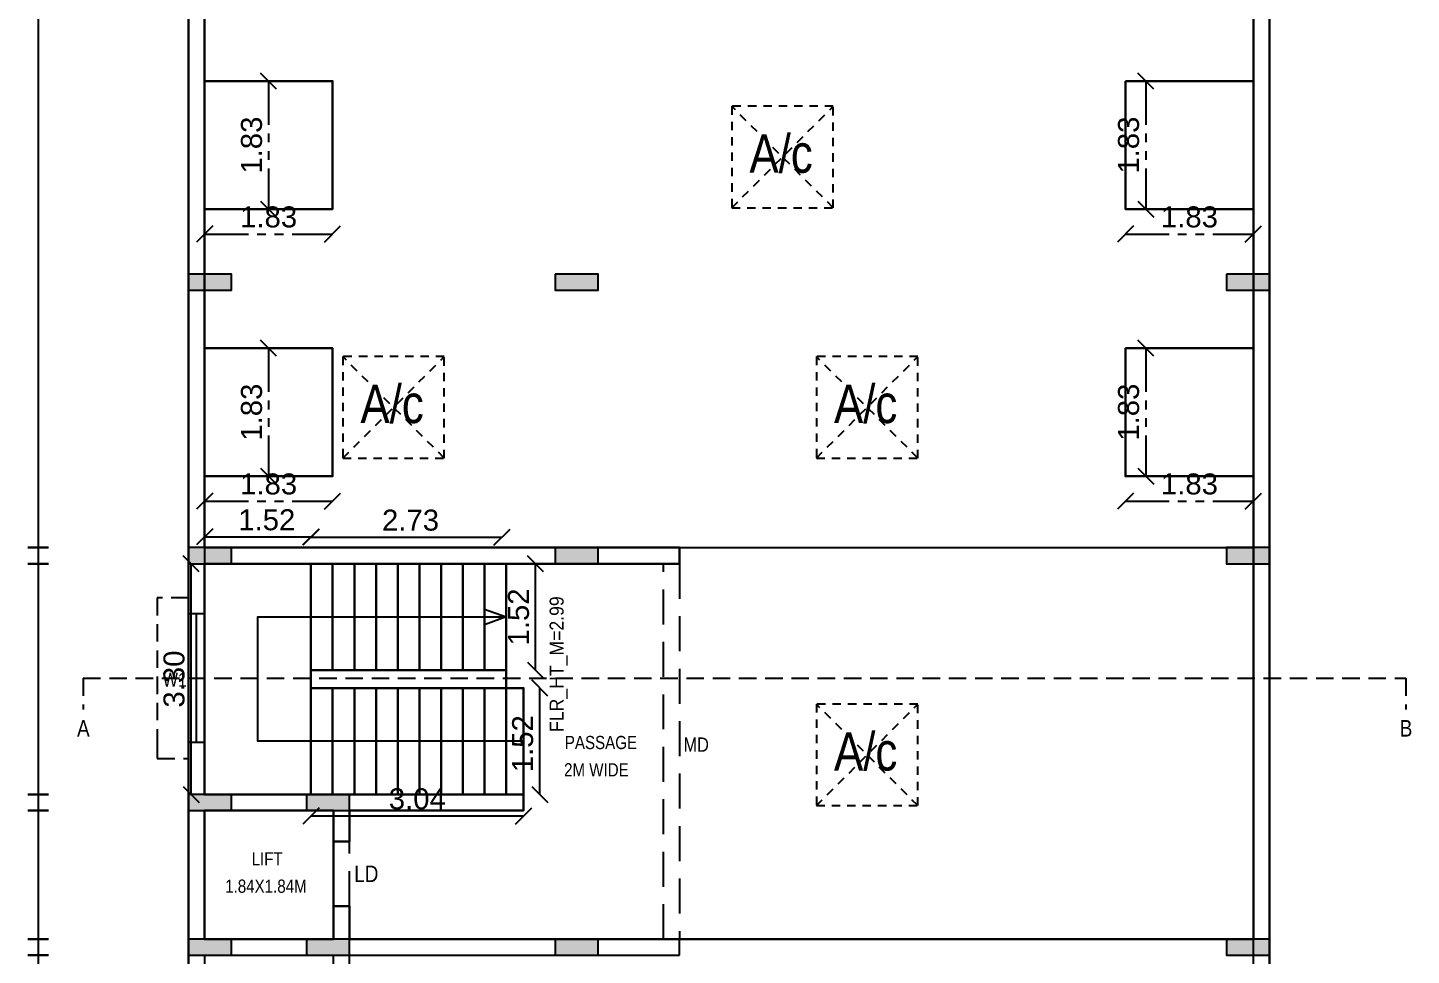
# Model space of a CAD drawing. Header units: metres. Extents: x 0 to 246, y -13 to 116.
# Drawn here: x 35.14 to 54.92, y 50.86 to 64.12 of the extents above; entities that cross this region are included whole.
import ezdxf

# ---------------------------------------------------------------- set-up
doc = ezdxf.new("R2010")
doc.units = ezdxf.units.M
doc.header["$MEASUREMENT"] = 0
for name, pattern in [('ACAD_ISO02W100', [15, 12, -3]), ('HIDDEN', [0.375, 0.25, -0.125]), ('HIDDENX2', [0.75, 0.5, -0.25]), ('PHANTOM2', [1.25, 0.625, -0.125, 0.125, -0.125, 0.125, -0.125])]:
    doc.linetypes.add(name, pattern=pattern)
for name, color, linetype in [('A-Glaz', 92, 'Continuous'), ('BLK_1_FLR_0_CARPET_AREA', 10, 'Continuous'), ('wall', 2, 'Continuous'), ('win', 5, 'Continuous')]:
    doc.layers.add(name, color=color, linetype=linetype)
for name, color, linetype, lineweight in [('BLK_1_FLR_0_BLT_UP_AREA', 4, 'Continuous', 30), ('BLK_1_FLR_0_DA_LIFT_1', 4, 'Continuous', 30), ('BLK_1_FLR_0_ROOM_1_LIGHT_VENTILATION_1', 7, 'Continuous', 30), ('BLK_1_FLR_0_STAIR_1', 4, 'Continuous', 30), ('BLK_1_FLR_0_STAIR_1_FLIGHT_1', 4, 'Continuous', 30), ('BLK_1_FLR_0_STAIR_1_FLIGHT_2', 4, 'Continuous', 30), ('BLK_1_FLR_0_STAIR_1_LANDING_1', 4, 'Continuous', 30), ('BLK_1_LVL_-1_BSMNT_SIDE_SETBACK2', 4, 'Continuous', 30), ('text', 7, 'Continuous', 25)]:
    doc.layers.add(name, color=color, linetype=linetype, lineweight=lineweight)
doc.styles.add('ARIAL', font='arial.ttf')
doc.styles.add('ATT', font='swissck.ttf', dxfattribs={"height": 12})
doc.styles.add('STYLE1', font='swissck.ttf', dxfattribs={"width": 1.1, "height": 0.45})
doc.styles.add('STYLE3', font='swissck.ttf', dxfattribs={"height": 0.5})
doc.dimstyles.new('OPEN SPACE', dxfattribs={"dimtxt": 0.3, "dimasz": 0.23, "dimexe": 0.1875, "dimexo": 0.0625, "dimgap": 0.09, "dimtad": 3, "dimzin": 0, "dimdsep": 46, "dimtxsty": 'ARIAL', "dimblk": 'OBLIQUE', "dimcen": 0.09, "dimse1": 1, "dimse2": 1, "dimclrd": 6, "dimclre": 6, "dimclrt": 7, "dimadec": 0, "dimazin": 0, "dimtfac": 0.5, "dimtix": 1, "dimtmove": 0, "dimatfit": 3, "dimfxl": 0, "dimtolj": 1, "dimtzin": 0, "dimarcsym": 0})

# ---------------------------------------------------------------- blocks, each defined once
blk = doc.blocks.new('_Oblique')
at = {"color": 0, "linetype": 'ByBlock', "lineweight": -2}
blk.add_line((-0.5, -0.5), (0.5, 0.5), dxfattribs=at)
blk = doc.blocks.new('*D149')
at = {"layer": 'BLK_1_FLR_0_STAIR_1_FLIGHT_2', "color": 1, "lineweight": -2}
blk.add_line((39.188, 56.834), (41.918, 56.834), dxfattribs=at)
at = {"layer": 'DEFPOINTS', "color": 0}
for p in [(41.918, 56.834), (39.188, 56.455), (41.918, 56.455)]:
    blk.add_point(p, dxfattribs=at)
at = {"layer": 'BLK_1_FLR_0_STAIR_1_FLIGHT_2', "color": 1, "lineweight": -2, "xscale": 0.23, "yscale": 0.23, "zscale": 0.23, "rotation": 180}
blk.add_blockref('_Oblique', (39.188, 56.834), dxfattribs=at)
at = {"layer": 'BLK_1_FLR_0_STAIR_1_FLIGHT_2', "color": 1, "lineweight": -2, "xscale": 0.23, "yscale": 0.23, "zscale": 0.23}
blk.add_blockref('_Oblique', (41.918, 56.834), dxfattribs=at)
at = {"layer": 'BLK_1_FLR_0_STAIR_1_FLIGHT_2', "color": 1, "insert": (40.611, 57.077), "char_height": 0.3, "attachment_point": 5, "style": 'ARIAL'}
blk.add_mtext('\\A1;2.73', dxfattribs=at)
blk = doc.blocks.new('*D150')
at = {"layer": 'BLK_1_FLR_0_STAIR_1_FLIGHT_1', "color": 2, "lineweight": -2}
blk.add_line((42.458, 53.159), (42.458, 54.679), dxfattribs=at)
at = {"layer": 'DEFPOINTS', "color": 0}
for p in [(42.228, 54.679), (42.458, 54.679), (42.228, 53.159)]:
    blk.add_point(p, dxfattribs=at)
at = {"layer": 'BLK_1_FLR_0_STAIR_1_FLIGHT_1', "color": 2, "lineweight": -2, "xscale": 0.23, "yscale": 0.23, "zscale": 0.23}
for p, rotation in [((42.458, 54.679), 90), ((42.458, 53.159), 270)]:
    blk.add_blockref('_Oblique', p, dxfattribs=dict(at, rotation=rotation))
at = {"layer": 'BLK_1_FLR_0_STAIR_1_FLIGHT_1', "color": 2, "insert": (42.215, 53.883), "char_height": 0.3, "attachment_point": 5, "rotation": 90, "style": 'ARIAL'}
blk.add_mtext('\\A1;1.52', dxfattribs=at)
blk = doc.blocks.new('*D151')
at = {"layer": 'BLK_1_FLR_0_STAIR_1_FLIGHT_1', "color": 1, "lineweight": -2}
blk.add_line((42.228, 52.85), (39.188, 52.85), dxfattribs=at)
at = {"layer": 'DEFPOINTS', "color": 0}
for p in [(39.188, 53.079), (42.228, 53.159), (39.188, 52.85)]:
    blk.add_point(p, dxfattribs=at)
at = {"layer": 'BLK_1_FLR_0_STAIR_1_FLIGHT_1', "color": 1, "lineweight": -2, "xscale": 0.23, "yscale": 0.23, "zscale": 0.23, "rotation": 180}
blk.add_blockref('_Oblique', (39.188, 52.85), dxfattribs=at)
at = {"layer": 'BLK_1_FLR_0_STAIR_1_FLIGHT_1', "color": 1, "lineweight": -2, "xscale": 0.23, "yscale": 0.23, "zscale": 0.23}
blk.add_blockref('_Oblique', (42.228, 52.85), dxfattribs=at)
at = {"layer": 'BLK_1_FLR_0_STAIR_1_FLIGHT_1', "color": 1, "insert": (40.708, 53.094), "char_height": 0.3, "attachment_point": 5, "style": 'ARIAL'}
blk.add_mtext('\\A1;3.04', dxfattribs=at)
blk = doc.blocks.new('*D152')
at = {"layer": 'BLK_1_FLR_0_STAIR_1_LANDING_1', "color": 1, "lineweight": -2}
blk.add_line((37.474, 53.159), (37.474, 56.455), dxfattribs=at)
at = {"layer": 'DEFPOINTS', "color": 0}
for p in [(37.474, 56.455), (37.668, 56.455), (37.668, 53.159)]:
    blk.add_point(p, dxfattribs=at)
at = {"layer": 'BLK_1_FLR_0_STAIR_1_LANDING_1', "color": 1, "lineweight": -2, "xscale": 0.23, "yscale": 0.23, "zscale": 0.23}
for p, rotation in [((37.474, 56.455), 90), ((37.474, 53.159), 270)]:
    blk.add_blockref('_Oblique', p, dxfattribs=dict(at, rotation=rotation))
at = {"layer": 'BLK_1_FLR_0_STAIR_1_LANDING_1', "color": 1, "insert": (37.231, 54.807), "char_height": 0.3, "attachment_point": 5, "rotation": 90, "style": 'ARIAL'}
blk.add_mtext('\\A1;3.30', dxfattribs=at)
blk = doc.blocks.new('*D153')
at = {"layer": 'BLK_1_FLR_0_STAIR_1_LANDING_1', "color": 2, "lineweight": -2}
blk.add_line((37.668, 56.839), (39.188, 56.839), dxfattribs=at)
at = {"layer": 'DEFPOINTS', "color": 0}
for p in [(39.188, 56.839), (37.668, 56.455), (39.188, 56.455)]:
    blk.add_point(p, dxfattribs=at)
at = {"layer": 'BLK_1_FLR_0_STAIR_1_LANDING_1', "color": 2, "lineweight": -2, "xscale": 0.23, "yscale": 0.23, "zscale": 0.23, "rotation": 180}
blk.add_blockref('_Oblique', (37.668, 56.839), dxfattribs=at)
at = {"layer": 'BLK_1_FLR_0_STAIR_1_LANDING_1', "color": 2, "lineweight": -2, "xscale": 0.23, "yscale": 0.23, "zscale": 0.23}
blk.add_blockref('_Oblique', (39.188, 56.839), dxfattribs=at)
at = {"layer": 'BLK_1_FLR_0_STAIR_1_LANDING_1', "color": 2, "insert": (38.556, 57.082), "char_height": 0.3, "attachment_point": 5, "style": 'ARIAL'}
blk.add_mtext('\\A1;1.52', dxfattribs=at)
blk = doc.blocks.new('*D154')
at = {"layer": 'BLK_1_FLR_0_STAIR_1_FLIGHT_2', "color": 2, "lineweight": -2}
blk.add_line((42.399, 54.935), (42.399, 56.455), dxfattribs=at)
at = {"layer": 'DEFPOINTS', "color": 0}
for p in [(41.918, 56.455), (42.399, 56.455), (41.918, 54.935)]:
    blk.add_point(p, dxfattribs=at)
at = {"layer": 'BLK_1_FLR_0_STAIR_1_FLIGHT_2', "color": 2, "lineweight": -2, "xscale": 0.23, "yscale": 0.23, "zscale": 0.23}
for p, rotation in [((42.399, 56.455), 90), ((42.399, 54.935), 270)]:
    blk.add_blockref('_Oblique', p, dxfattribs=dict(at, rotation=rotation))
at = {"layer": 'BLK_1_FLR_0_STAIR_1_FLIGHT_2', "color": 2, "insert": (42.156, 55.695), "char_height": 0.3, "attachment_point": 5, "rotation": 90, "style": 'ARIAL'}
blk.add_mtext('\\A1;1.52', dxfattribs=at)
blk = doc.blocks.new('*D162')
at = {"layer": 'BLK_1_FLR_0_ROOM_1_LIGHT_VENTILATION_1', "color": 7, "linetype": 'PHANTOM2', "lineweight": -2}
blk.add_line((51.121, 63.354), (51.121, 61.524), dxfattribs=at)
at = {"layer": 'DEFPOINTS', "color": 0}
for p in [(50.982, 63.354), (50.982, 61.524), (51.121, 61.524)]:
    blk.add_point(p, dxfattribs=at)
at = {"layer": 'BLK_1_FLR_0_ROOM_1_LIGHT_VENTILATION_1', "color": 7, "lineweight": -2, "xscale": 0.23, "yscale": 0.23, "zscale": 0.23}
for p, rotation in [((51.121, 63.354), 90), ((51.121, 61.524), 270)]:
    blk.add_blockref('_Oblique', p, dxfattribs=dict(at, rotation=rotation))
at = {"layer": 'BLK_1_FLR_0_ROOM_1_LIGHT_VENTILATION_1', "color": 7, "lineweight": 30, "insert": (50.877, 62.439), "char_height": 0.3, "attachment_point": 5, "rotation": 90, "style": 'ARIAL'}
blk.add_mtext('\\A1;1.83', dxfattribs=at)
blk = doc.blocks.new('*D223')
at = {"layer": 'BLK_1_FLR_0_ROOM_1_LIGHT_VENTILATION_1', "color": 7, "linetype": 'PHANTOM2', "lineweight": -2}
blk.add_line((50.831, 61.168), (52.66, 61.168), dxfattribs=at)
at = {"layer": 'DEFPOINTS', "color": 0}
for p in [(50.831, 61.524), (52.66, 61.524), (52.66, 61.168)]:
    blk.add_point(p, dxfattribs=at)
at = {"layer": 'BLK_1_FLR_0_ROOM_1_LIGHT_VENTILATION_1', "color": 7, "lineweight": -2, "xscale": 0.23, "yscale": 0.23, "zscale": 0.23, "rotation": 180}
blk.add_blockref('_Oblique', (50.831, 61.168), dxfattribs=at)
at = {"layer": 'BLK_1_FLR_0_ROOM_1_LIGHT_VENTILATION_1', "color": 7, "lineweight": -2, "xscale": 0.23, "yscale": 0.23, "zscale": 0.23}
blk.add_blockref('_Oblique', (52.66, 61.168), dxfattribs=at)
at = {"layer": 'BLK_1_FLR_0_ROOM_1_LIGHT_VENTILATION_1', "color": 7, "lineweight": 30, "insert": (51.746, 61.411), "char_height": 0.3, "attachment_point": 5, "style": 'ARIAL'}
blk.add_mtext('\\A1;1.83', dxfattribs=at)
blk = doc.blocks.new('*D163')
at = {"layer": 'BLK_1_FLR_0_ROOM_1_LIGHT_VENTILATION_1', "color": 7, "linetype": 'PHANTOM2', "lineweight": -2}
blk.add_line((51.121, 59.537), (51.121, 57.707), dxfattribs=at)
at = {"layer": 'DEFPOINTS', "color": 0}
for p in [(50.982, 59.537), (50.982, 57.707), (51.121, 57.707)]:
    blk.add_point(p, dxfattribs=at)
at = {"layer": 'BLK_1_FLR_0_ROOM_1_LIGHT_VENTILATION_1', "color": 7, "lineweight": -2, "xscale": 0.23, "yscale": 0.23, "zscale": 0.23}
for p, rotation in [((51.121, 59.537), 90), ((51.121, 57.707), 270)]:
    blk.add_blockref('_Oblique', p, dxfattribs=dict(at, rotation=rotation))
at = {"layer": 'BLK_1_FLR_0_ROOM_1_LIGHT_VENTILATION_1', "color": 7, "lineweight": 30, "insert": (50.877, 58.622), "char_height": 0.3, "attachment_point": 5, "rotation": 90, "style": 'ARIAL'}
blk.add_mtext('\\A1;1.83', dxfattribs=at)
blk = doc.blocks.new('*D224')
at = {"layer": 'BLK_1_FLR_0_ROOM_1_LIGHT_VENTILATION_1', "color": 7, "linetype": 'PHANTOM2', "lineweight": -2}
blk.add_line((50.831, 57.351), (52.66, 57.351), dxfattribs=at)
at = {"layer": 'DEFPOINTS', "color": 0}
for p in [(50.831, 57.707), (52.66, 57.707), (52.66, 57.351)]:
    blk.add_point(p, dxfattribs=at)
at = {"layer": 'BLK_1_FLR_0_ROOM_1_LIGHT_VENTILATION_1', "color": 7, "lineweight": -2, "xscale": 0.23, "yscale": 0.23, "zscale": 0.23, "rotation": 180}
blk.add_blockref('_Oblique', (50.831, 57.351), dxfattribs=at)
at = {"layer": 'BLK_1_FLR_0_ROOM_1_LIGHT_VENTILATION_1', "color": 7, "lineweight": -2, "xscale": 0.23, "yscale": 0.23, "zscale": 0.23}
blk.add_blockref('_Oblique', (52.66, 57.351), dxfattribs=at)
at = {"layer": 'BLK_1_FLR_0_ROOM_1_LIGHT_VENTILATION_1', "color": 7, "lineweight": 30, "insert": (51.746, 57.594), "char_height": 0.3, "attachment_point": 5, "style": 'ARIAL'}
blk.add_mtext('\\A1;1.83', dxfattribs=at)
blk = doc.blocks.new('*D171')
at = {"layer": 'BLK_1_FLR_0_ROOM_1_LIGHT_VENTILATION_1', "color": 7, "linetype": 'PHANTOM2', "lineweight": -2}
blk.add_line((38.582, 63.354), (38.582, 61.524), dxfattribs=at)
at = {"layer": 'DEFPOINTS', "color": 0}
for p in [(38.443, 63.354), (38.443, 61.524), (38.582, 61.524)]:
    blk.add_point(p, dxfattribs=at)
at = {"layer": 'BLK_1_FLR_0_ROOM_1_LIGHT_VENTILATION_1', "color": 7, "lineweight": -2, "xscale": 0.23, "yscale": 0.23, "zscale": 0.23}
for p, rotation in [((38.582, 63.354), 90), ((38.582, 61.524), 270)]:
    blk.add_blockref('_Oblique', p, dxfattribs=dict(at, rotation=rotation))
at = {"layer": 'BLK_1_FLR_0_ROOM_1_LIGHT_VENTILATION_1', "color": 7, "lineweight": 30, "insert": (38.339, 62.439), "char_height": 0.3, "attachment_point": 5, "rotation": 90, "style": 'ARIAL'}
blk.add_mtext('\\A1;1.83', dxfattribs=at)
blk = doc.blocks.new('*D232')
at = {"layer": 'BLK_1_FLR_0_ROOM_1_LIGHT_VENTILATION_1', "color": 7, "linetype": 'PHANTOM2', "lineweight": -2}
blk.add_line((37.668, 61.168), (39.496, 61.168), dxfattribs=at)
at = {"layer": 'DEFPOINTS', "color": 0}
for p in [(37.668, 61.524), (39.496, 61.524), (39.496, 61.168)]:
    blk.add_point(p, dxfattribs=at)
at = {"layer": 'BLK_1_FLR_0_ROOM_1_LIGHT_VENTILATION_1', "color": 7, "lineweight": -2, "xscale": 0.23, "yscale": 0.23, "zscale": 0.23, "rotation": 180}
blk.add_blockref('_Oblique', (37.668, 61.168), dxfattribs=at)
at = {"layer": 'BLK_1_FLR_0_ROOM_1_LIGHT_VENTILATION_1', "color": 7, "lineweight": -2, "xscale": 0.23, "yscale": 0.23, "zscale": 0.23}
blk.add_blockref('_Oblique', (39.496, 61.168), dxfattribs=at)
at = {"layer": 'BLK_1_FLR_0_ROOM_1_LIGHT_VENTILATION_1', "color": 7, "lineweight": 30, "insert": (38.582, 61.411), "char_height": 0.3, "attachment_point": 5, "style": 'ARIAL'}
blk.add_mtext('\\A1;1.83', dxfattribs=at)
blk = doc.blocks.new('*D172')
at = {"layer": 'BLK_1_FLR_0_ROOM_1_LIGHT_VENTILATION_1', "color": 7, "linetype": 'PHANTOM2', "lineweight": -2}
blk.add_line((38.582, 59.537), (38.582, 57.707), dxfattribs=at)
at = {"layer": 'DEFPOINTS', "color": 0}
for p in [(38.443, 59.537), (38.443, 57.707), (38.582, 57.707)]:
    blk.add_point(p, dxfattribs=at)
at = {"layer": 'BLK_1_FLR_0_ROOM_1_LIGHT_VENTILATION_1', "color": 7, "lineweight": -2, "xscale": 0.23, "yscale": 0.23, "zscale": 0.23}
for p, rotation in [((38.582, 59.537), 90), ((38.582, 57.707), 270)]:
    blk.add_blockref('_Oblique', p, dxfattribs=dict(at, rotation=rotation))
at = {"layer": 'BLK_1_FLR_0_ROOM_1_LIGHT_VENTILATION_1', "color": 7, "lineweight": 30, "insert": (38.339, 58.622), "char_height": 0.3, "attachment_point": 5, "rotation": 90, "style": 'ARIAL'}
blk.add_mtext('\\A1;1.83', dxfattribs=at)
blk = doc.blocks.new('*D233')
at = {"layer": 'BLK_1_FLR_0_ROOM_1_LIGHT_VENTILATION_1', "color": 7, "linetype": 'PHANTOM2', "lineweight": -2}
blk.add_line((37.668, 57.351), (39.496, 57.351), dxfattribs=at)
at = {"layer": 'DEFPOINTS', "color": 0}
for p in [(37.668, 57.707), (39.496, 57.707), (39.496, 57.351)]:
    blk.add_point(p, dxfattribs=at)
at = {"layer": 'BLK_1_FLR_0_ROOM_1_LIGHT_VENTILATION_1', "color": 7, "lineweight": -2, "xscale": 0.23, "yscale": 0.23, "zscale": 0.23, "rotation": 180}
blk.add_blockref('_Oblique', (37.668, 57.351), dxfattribs=at)
at = {"layer": 'BLK_1_FLR_0_ROOM_1_LIGHT_VENTILATION_1', "color": 7, "lineweight": -2, "xscale": 0.23, "yscale": 0.23, "zscale": 0.23}
blk.add_blockref('_Oblique', (39.496, 57.351), dxfattribs=at)
at = {"layer": 'BLK_1_FLR_0_ROOM_1_LIGHT_VENTILATION_1', "color": 7, "lineweight": 30, "insert": (38.582, 57.594), "char_height": 0.3, "attachment_point": 5, "style": 'ARIAL'}
blk.add_mtext('\\A1;1.83', dxfattribs=at)

msp = doc.modelspace()

# ---------------------------------------------------------------- hatches: boundary and pattern name
for points in [[(37.43766, 60.59542), (37.43766, 60.36542), (38.051, 60.36542), (38.051, 60.59542)], [(42.68063, 60.59542), (42.68063, 60.36542), (43.29396, 60.36542), (43.29396, 60.59542)], [(52.27693, 60.59542), (52.27693, 60.36542), (52.89027, 60.36542), (52.89027, 60.59542)], [(37.43766, 56.68542), (37.43766, 56.45542), (38.051, 56.45542), (38.051, 56.68542)], [(42.68063, 56.68542), (42.68063, 56.45542), (43.29396, 56.45542), (43.29396, 56.68542)], [(52.27693, 56.68542), (52.27693, 56.45542), (52.89027, 56.45542), (52.89027, 56.68542)], [(37.43766, 53.15876), (37.43766, 52.92876), (38.051, 52.92876), (38.051, 53.15876)], [(39.12433, 53.15876), (39.12433, 52.92876), (39.73766, 52.92876), (39.73766, 53.15876)], [(37.43766, 51.08876), (37.43766, 50.85876), (38.051, 50.85876), (38.051, 51.08876)], [(39.12433, 51.08876), (39.12433, 50.85876), (39.73766, 50.85876), (39.73766, 51.08876)], [(42.68063, 51.08876), (42.68063, 50.85876), (43.29396, 50.85876), (43.29396, 51.08876)], [(52.27693, 51.08876), (52.27693, 50.85876), (52.89027, 50.85876), (52.89027, 51.08876)]]:
    msp.add_hatch(color=145).paths.add_polyline_path(points)

# ---------------------------------------------------------------- linework, layer by layer
for p, q in [((35.28745, 89.40062), (35.28745, 20.64107)), ((37.66766, 56.68542), (44.45766, 56.68542)), ((44.45766, 56.45542), (44.45766, 56.68542)), ((37.66766, 56.45542), (44.45766, 56.45542)), ((37.66766, 53.15876), (42.22766, 53.15876)), ((42.22766, 53.15876), (42.22766, 52.92876)), ((37.66766, 52.92876), (39.50766, 52.92876)), ((39.50766, 52.48366), (39.50766, 52.92876)), ((39.73766, 52.92876), (42.22766, 52.92876)), ((39.73766, 52.48366), (39.73766, 52.92876)), ((39.50766, 51.08876), (39.50766, 51.56366)), ((39.73766, 51.08876), (39.73766, 51.56366)), ((37.66766, 51.08876), (39.50766, 51.08876)), ((39.73766, 51.08876), (44.45766, 51.08876)), ((44.45766, 50.85876), (44.45766, 51.08876)), ((37.66766, 50.85876), (39.50766, 50.85876)), ((39.50766, 50.39876), (39.50766, 50.85876)), ((39.73766, 50.85876), (44.45766, 50.85876)), ((39.73766, 50.41366), (39.73766, 50.85876))]:
    msp.add_line(p, q)
at = {"linetype": 'ACAD_ISO02W100', "ltscale": 0.01}
for p, q in [((46.65453, 61.5422), (45.20341, 62.99332)), ((45.20341, 61.5422), (46.65453, 62.99332)), ((41.09387, 57.96448), (39.64275, 59.4156)), ((39.64275, 57.96448), (41.09387, 59.4156)), ((47.86418, 57.96448), (46.41307, 59.4156)), ((46.41307, 57.96448), (47.86418, 59.4156)), ((47.86418, 52.99788), (46.41307, 54.449)), ((46.41307, 52.99788), (47.86418, 54.449))]:
    msp.add_line(p, q, dxfattribs=at)
at = {"lineweight": 30}
for p, q in [((35.13755, 56.68542), (35.43735, 56.68542)), ((35.13755, 56.45542), (35.43735, 56.45542)), ((35.13755, 53.15876), (35.43735, 53.15876)), ((35.13755, 52.92876), (35.43735, 52.92876)), ((35.13755, 51.08876), (35.43735, 51.08876)), ((35.13755, 50.85876), (35.43735, 50.85876))]:
    msp.add_line(p, q, dxfattribs=at)
at = {"color": 22, "linetype": 'HIDDEN'}
for p, q in [((35.93097, 54.81896), (35.93097, 54.37316)), ((35.93097, 54.81896), (54.83994, 54.81896)), ((54.83994, 54.81896), (54.83994, 54.37316))]:
    msp.add_line(p, q, dxfattribs=at)
at = {"ltscale": 10}
for p, q in [((39.73766, 52.48366), (39.50766, 52.48366)), ((39.73766, 51.56366), (39.50766, 51.56366))]:
    msp.add_line(p, q, dxfattribs=at)
msp.add_lwpolyline([(37.43766, 20.64103), (37.43766, 89.40062), (52.89027, 89.40062), (52.89027, 25.42522), (43.29396, 20.64174), (37.43766, 20.64174)])
msp.add_lwpolyline([(37.66766, 56.68542), (52.66027, 56.68542), (52.66027, 89.17059), (37.66766, 89.17059)], close=True)
at = {"linetype": 'ACAD_ISO02W100', "ltscale": 0.01}
for points in [[(45.20341, 61.5422), (46.65453, 61.5422), (46.65453, 62.99332), (45.20341, 62.99332)], [(39.64275, 57.96448), (41.09387, 57.96448), (41.09387, 59.4156), (39.64275, 59.4156)], [(46.41307, 57.96448), (47.86418, 57.96448), (47.86418, 59.4156), (46.41307, 59.4156)], [(46.41307, 52.99788), (47.86418, 52.99788), (47.86418, 54.449), (46.41307, 54.449)]]:
    msp.add_lwpolyline(points, close=True, dxfattribs=at)
at = {"color": 145}
for points in [[(37.43766, 60.59542), (37.43766, 60.36542), (38.051, 60.36542), (38.051, 60.59542)], [(42.68063, 60.59542), (42.68063, 60.36542), (43.29396, 60.36542), (43.29396, 60.59542)], [(52.27693, 60.59542), (52.27693, 60.36542), (52.89027, 60.36542), (52.89027, 60.59542)], [(37.43766, 56.68542), (37.43766, 56.45542), (38.051, 56.45542), (38.051, 56.68542)], [(42.68063, 56.68542), (42.68063, 56.45542), (43.29396, 56.45542), (43.29396, 56.68542)], [(52.27693, 56.68542), (52.27693, 56.45542), (52.89027, 56.45542), (52.89027, 56.68542)], [(37.43766, 53.15876), (37.43766, 52.92876), (38.051, 52.92876), (38.051, 53.15876)], [(39.12433, 53.15876), (39.12433, 52.92876), (39.73766, 52.92876), (39.73766, 53.15876)], [(37.43766, 51.08876), (37.43766, 50.85876), (38.051, 50.85876), (38.051, 51.08876)], [(39.12433, 51.08876), (39.12433, 50.85876), (39.73766, 50.85876), (39.73766, 51.08876)], [(42.68063, 51.08876), (42.68063, 50.85876), (43.29396, 50.85876), (43.29396, 51.08876)], [(52.27693, 51.08876), (52.27693, 50.85876), (52.89027, 50.85876), (52.89027, 51.08876)]]:
    msp.add_lwpolyline(points, close=True, dxfattribs=at)
at = {"layer": 'A-Glaz', "color": 92, "linetype": 'Continuous', "lineweight": -3, "ltscale": 10}
msp.add_line((37.55266, 53.89896), (37.55266, 55.73896), dxfattribs=at)
at = {"layer": 'BLK_1_FLR_0_BLT_UP_AREA', "color": 18}
msp.add_lwpolyline([(37.43766, 89.40062), (52.89027, 89.40062), (52.89027, 25.42554), (43.29396, 20.64107), (37.43766, 20.64103)], close=True, dxfattribs=at)
at = {"layer": 'BLK_1_FLR_0_CARPET_AREA', "color": 15, "linetype": 'Continuous', "lineweight": 30}
msp.add_lwpolyline([(37.66766, 85.87392), (37.66766, 56.83889), (37.66766, 56.68539), (44.45766, 56.68542), (44.45766, 56.45542), (41.97766, 56.45539), (37.66766, 56.45539), (37.66766, 53.15876), (42.22766, 53.15876), (42.22766, 52.92876), (39.73766, 52.92876), (39.73766, 52.48366), (39.50766, 52.48366), (39.50766, 52.92872), (37.66766, 52.92876), (37.66766, 51.08876), (39.50766, 51.08872), (39.50766, 51.56366), (39.73766, 51.56366), (39.73766, 51.08874), (52.66027, 51.08872), (52.66027, 89.17059)], dxfattribs=at)
at = {"layer": 'BLK_1_FLR_0_DA_LIFT_1', "color": 30}
msp.add_lwpolyline([(37.66766, 52.92872), (39.50766, 52.92872), (39.50766, 51.08872), (37.66766, 51.08872)], close=True, dxfattribs=at)
at = {"layer": 'BLK_1_FLR_0_ROOM_1_LIGHT_VENTILATION_1', "color": 232, "lineweight": 30}
for points in [[(37.66766, 63.35356), (39.49646, 63.35356), (39.49646, 61.52356), (37.66766, 61.52356)], [(50.83147, 63.35356), (52.66027, 63.35356), (52.66027, 61.52356), (50.83147, 61.52356)], [(37.66766, 59.53659), (39.49646, 59.53659), (39.49646, 57.70659), (37.66766, 57.70659)], [(50.83147, 59.53659), (52.66027, 59.53659), (52.66027, 57.70659), (50.83147, 57.70659)]]:
    msp.add_lwpolyline(points, close=True, dxfattribs=at)
at = {"layer": 'BLK_1_FLR_0_STAIR_1', "color": 1}
msp.add_lwpolyline([(37.66766, 53.15872), (42.22766, 53.15872), (42.22766, 54.67872), (41.97766, 54.67872), (41.97766, 56.45539), (37.66766, 56.45539)], close=True, dxfattribs=at)
at = {"layer": 'BLK_1_FLR_0_STAIR_1_FLIGHT_1', "color": 7}
for p, q in [((39.18766, 53.15872), (39.18766, 54.67872)), ((39.49766, 53.15872), (39.49766, 54.67872)), ((39.80766, 53.15872), (39.80766, 54.67872)), ((40.11766, 53.15872), (40.11766, 54.67872)), ((40.42766, 53.15872), (40.42766, 54.67872)), ((40.73766, 53.15872), (40.73766, 54.67872)), ((41.04766, 53.15872), (41.04766, 54.67872)), ((41.35766, 53.15872), (41.35766, 54.67872)), ((41.66766, 53.15872), (41.66766, 54.67872)), ((41.97766, 53.15872), (41.97766, 54.67872))]:
    msp.add_line(p, q, dxfattribs=at)
msp.add_lwpolyline([(39.18766, 53.15872), (39.18766, 54.67872), (42.22766, 54.67872), (42.22766, 53.15872)], close=True, dxfattribs=at)
at = {"layer": 'BLK_1_FLR_0_STAIR_1_FLIGHT_2', "color": 7}
for p, q in [((39.18766, 54.93539), (39.18766, 56.45539)), ((39.49766, 54.93539), (39.49766, 56.45539)), ((39.80766, 54.93539), (39.80766, 56.45539)), ((40.11766, 54.93539), (40.11766, 56.45539)), ((40.42766, 54.93539), (40.42766, 56.45539)), ((40.73766, 54.93539), (40.73766, 56.45539)), ((41.04766, 54.93539), (41.04766, 56.45539)), ((41.35766, 54.93539), (41.35766, 56.45539)), ((41.66766, 54.93539), (41.66766, 56.45539)), ((41.97766, 54.93539), (41.97766, 56.45539))]:
    msp.add_line(p, q, dxfattribs=at)
msp.add_lwpolyline([(41.97766, 56.45542), (41.97766, 54.93542), (39.18766, 54.93539), (39.18766, 56.45539)], close=True, dxfattribs=at)
at = {"layer": 'BLK_1_FLR_0_STAIR_1_LANDING_1', "color": 7}
msp.add_lwpolyline([(39.18766, 53.15872), (39.18766, 56.45539), (37.66766, 56.45539), (37.66766, 53.15872)], close=True, dxfattribs=at)
at = {"layer": 'BLK_1_LVL_-1_BSMNT_SIDE_SETBACK2'}
msp.add_lwpolyline([(37.66766, 52.92872), (39.50766, 52.92872), (39.50766, 51.08872), (37.66766, 51.08872)], close=True, dxfattribs=at)
at = {"layer": 'wall'}
for p, q in [((37.66766, 55.73896), (37.43766, 55.73896)), ((37.66766, 53.89896), (37.43766, 53.89896))]:
    msp.add_line(p, q, dxfattribs=at)
for points in [[(52.89027, 43.09396), (52.89027, 43.09396), (52.89027, 89.40062), (37.43766, 89.40062), (37.43766, 42.02062), (37.43766, 42.02062)], [(52.66027, 43.09396), (52.66027, 43.09396), (52.66027, 89.17062), (41.47081, 89.17062)], [(37.66766, 85.87396), (37.66766, 53.15876)], [(37.66766, 52.92876), (37.66766, 51.08876)], [(37.66766, 50.85876), (37.66766, 49.01876)]]:
    msp.add_lwpolyline(points, dxfattribs=at)
at = {"layer": 'win'}
for p, q in [((39.18766, 53.15876), (39.18766, 56.45542)), ((39.49766, 54.93542), (39.49766, 56.45542)), ((39.80766, 54.93542), (39.80766, 56.45542)), ((40.11766, 54.93542), (40.11766, 56.45542)), ((40.42766, 54.93542), (40.42766, 56.45542)), ((40.73766, 54.93542), (40.73766, 56.45542)), ((41.04766, 54.93542), (41.04766, 56.45542)), ((41.35766, 54.93542), (41.35766, 56.45542)), ((41.66766, 54.93542), (41.66766, 56.45542)), ((41.97766, 54.93542), (41.97766, 56.45542)), ((39.18766, 54.93542), (41.97766, 54.93542)), ((39.18766, 54.67876), (42.22766, 54.67876)), ((39.49766, 53.15876), (39.49766, 54.67876)), ((39.80766, 53.15876), (39.80766, 54.67876)), ((40.11766, 53.15876), (40.11766, 54.67876)), ((40.42766, 53.15876), (40.42766, 54.67876)), ((40.73766, 53.15876), (40.73766, 54.67876)), ((41.04766, 53.15876), (41.04766, 54.67876)), ((41.35766, 53.15876), (41.35766, 54.67876)), ((41.66766, 53.15876), (41.66766, 54.67876)), ((41.97766, 53.15876), (41.97766, 54.67876)), ((42.22766, 53.15876), (42.22766, 54.67876))]:
    msp.add_line(p, q, dxfattribs=at)
at = {"layer": 'win', "linetype": 'HIDDENX2'}
for p, q in [((44.22766, 51.08876), (44.22766, 56.45542)), ((44.45766, 56.45542), (44.45766, 51.08876)), ((39.50766, 51.54876), (39.50766, 52.46876)), ((39.73766, 51.56366), (39.73766, 52.48366))]:
    msp.add_line(p, q, dxfattribs=at)
at = {"layer": 'win', "color": 5, "linetype": 'HIDDEN'}
msp.add_lwpolyline([(37.43766, 55.73896), (37.43766, 55.96755), (36.99041, 55.96755), (36.99041, 53.89896), (36.99041, 53.67037), (37.43766, 53.67037), (37.43766, 53.89896)], dxfattribs=at)
at = {"layer": 'win'}
msp.add_lwpolyline([(42.22766, 53.91876), (38.42766, 53.91876), (38.42766, 55.69542), (41.97766, 55.69542), (41.66766, 55.5801), (41.66766, 55.80694), (41.97766, 55.69542)], dxfattribs=at)

# ---------------------------------------------------------------- texts
at = {"linetype": 'ACAD_ISO02W100', "ltscale": 0.01, "style": 'STYLE1'}
for p in [(45.45507, 62.04399), (39.89441, 58.46627), (46.66473, 58.46627), (46.66473, 53.49968)]:
    msp.add_text('A/c', height=0.547152, dxfattribs=at).set_placement(p)
at = {"color": 7, "style": 'STYLE3'}
for s, height, p in [('A', 0.23572, (35.84348, 53.98571)), ('B', 0.23572, (54.75244, 53.98571)), ('PASSAGE', 0.188575, (42.81684, 53.80622)), ('2M WIDE', 0.188575, (42.80597, 53.41563)), ('LIFT', 0.188575, (38.33891, 52.14295)), ('LD', 0.235719, (39.80647, 51.906)), ('1.84X1.84M', 0.188575, (37.96123, 51.75236))]:
    msp.add_text(s, height=height, dxfattribs=at).set_placement(p)
at = {"layer": 'BLK_1_FLR_0_STAIR_1', "color": 1, "linetype": 'Continuous', "insert": (42.59955, 55.0203), "char_height": 0.2, "width": 2.4, "attachment_point": 2, "rotation": 90, "style": 'STYLE1'}
msp.add_mtext('FLR_HT_M=2.99', dxfattribs=at)
at = {"layer": 'text', "style": 'ATT'}
for s, height, p in [('W1', 0.201958, (37.06735, 54.69724)), ('MD', 0.2032, (44.51429, 53.76889))]:
    msp.add_text(s, height=height, dxfattribs=at).set_placement(p)

# ---------------------------------------------------------------- dimensions: what is measured, and where the dimension line sits
at = {"layer": 'BLK_1_FLR_0_ROOM_1_LIGHT_VENTILATION_1', "color": 232, "lineweight": 30}
for p1, p2, distance, picture, middle in [((38.44301, 63.35356), (38.44301, 61.52356), 0.13905, '*D171', (38.33879, 62.43856)), ((50.98166, 63.35356), (50.98166, 61.52356), 0.13905, '*D162', (50.87743, 62.43856)), ((37.66766, 61.52356), (39.49646, 61.52356), -0.35568, '*D232', (38.58206, 61.41116)), ((50.83147, 61.52356), (52.66027, 61.52356), -0.35568, '*D223', (51.74587, 61.41116)), ((38.44301, 59.53659), (38.44301, 57.70659), 0.13905, '*D172', (38.33879, 58.62159)), ((50.98166, 59.53659), (50.98166, 57.70659), 0.13905, '*D163', (50.87743, 58.62159)), ((37.66766, 57.70659), (39.49646, 57.70659), -0.35568, '*D233', (38.58206, 57.59419)), ((50.83147, 57.70659), (52.66027, 57.70659), -0.35568, '*D224', (51.74587, 57.59419))]:
    dim = msp.add_aligned_dim(p1=p1, p2=p2, distance=distance, dimstyle='OPEN SPACE', override={"dimpost": '\\X', "dimclrd": 7, "dimfxl": 0, "dimarcsym": 2}, dxfattribs=at)
    dim.commit()
    dim.dimension.update_dxf_attribs({"geometry": picture, "text_midpoint": middle})
at = {"layer": 'BLK_1_FLR_0_STAIR_1_FLIGHT_1', "color": 2}
dim = msp.add_linear_dim(base=(42.45814, 54.67872), p1=(42.22766, 53.15872), p2=(42.22766, 54.67872), angle=90, dimstyle='OPEN SPACE', override={"dimpost": '\\X', "dimclrd": 2, "dimclrt": 2}, dxfattribs=at)
dim.commit()
dim.dimension.update_dxf_attribs({"geometry": '*D150', "text_midpoint": (42.45814, 53.88316), "dimtype": 160})
at = {"layer": 'BLK_1_FLR_0_STAIR_1_FLIGHT_1', "color": 1}
dim = msp.add_linear_dim(base=(39.18766, 52.8505), p1=(42.22766, 53.15872), p2=(39.18766, 53.0791), angle=180, dimstyle='OPEN SPACE', override={"dimpost": '\\X', "dimclrd": 1, "dimclrt": 1}, dxfattribs=at)
dim.commit()
dim.dimension.update_dxf_attribs({"geometry": '*D151', "text_midpoint": (40.70766, 53.09377)})
at = {"layer": 'BLK_1_FLR_0_STAIR_1_FLIGHT_2', "color": 1}
dim = msp.add_linear_dim(base=(41.91766, 56.8335), p1=(39.18766, 56.45539), p2=(41.91766, 56.45539), angle=180, dimstyle='OPEN SPACE', override={"dimpost": '\\X', "dimclrd": 1, "dimclrt": 1}, dxfattribs=at)
dim.commit()
dim.dimension.update_dxf_attribs({"geometry": '*D149', "text_midpoint": (40.61102, 56.8335), "dimtype": 160})
at = {"layer": 'BLK_1_FLR_0_STAIR_1_FLIGHT_2', "color": 2}
dim = msp.add_linear_dim(base=(42.39942, 56.45539), p1=(41.91766, 54.93539), p2=(41.91766, 56.45539), angle=90, dimstyle='OPEN SPACE', override={"dimpost": '\\X', "dimclrd": 2, "dimclrt": 2}, dxfattribs=at)
dim.commit()
dim.dimension.update_dxf_attribs({"geometry": '*D154', "text_midpoint": (42.15625, 55.69539)})
at = {"layer": 'BLK_1_FLR_0_STAIR_1_LANDING_1', "color": 2}
dim = msp.add_linear_dim(base=(39.18766, 56.83889), p1=(37.66766, 56.45539), p2=(39.18766, 56.45539), angle=180, dimstyle='OPEN SPACE', override={"dimpost": '\\X', "dimclrd": 2, "dimclrt": 2}, dxfattribs=at)
dim.commit()
dim.dimension.update_dxf_attribs({"geometry": '*D153', "text_midpoint": (38.55626, 56.83889), "dimtype": 160})
at = {"layer": 'BLK_1_FLR_0_STAIR_1_LANDING_1', "color": 1}
dim = msp.add_linear_dim(base=(37.47378, 56.45539), p1=(37.66766, 53.15872), p2=(37.66766, 56.45539), angle=90, dimstyle='OPEN SPACE', override={"dimpost": '\\X', "dimclrd": 1, "dimclrt": 1}, dxfattribs=at)
dim.commit()
dim.dimension.update_dxf_attribs({"geometry": '*D152', "text_midpoint": (37.2305, 54.80706)})

doc.saveas('drawing.dxf')
